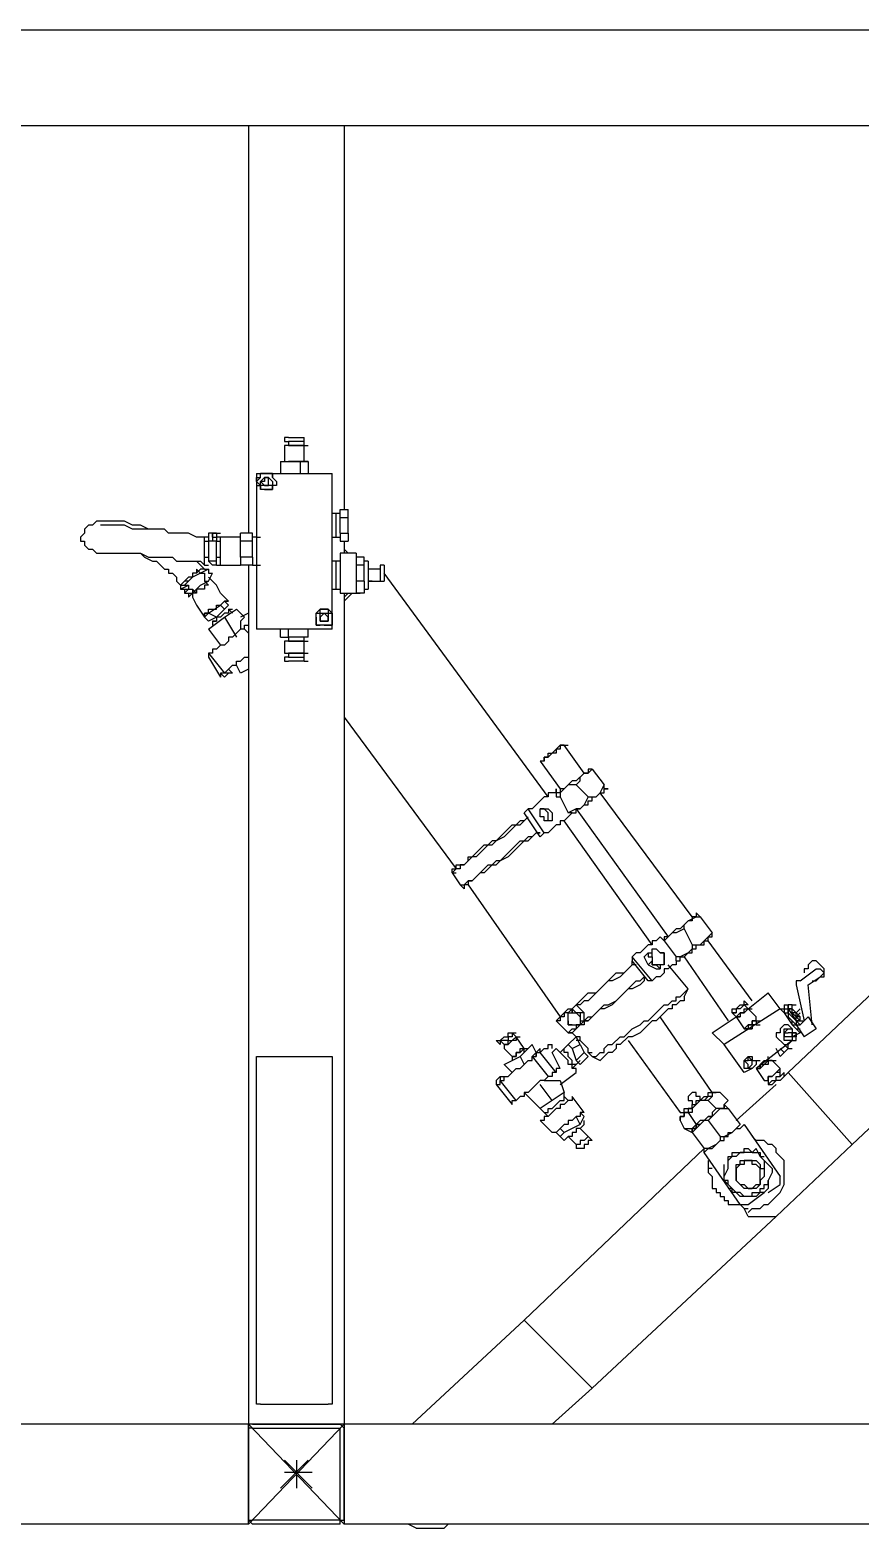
# Model space of a CAD drawing. Extents: x 855 to 1547, y 199 to 1196.
# Drawn here: x 909.24 to 930.63, y 562 to 600.64 of the extents above; entities that cross this region are included whole.
import ezdxf

# ---------------------------------------------------------------- set-up
doc = ezdxf.new("R2010")
doc.units = 0
doc.layers.add('2345-64C-02_Sort_layout', color=7, linetype='CONTINUOUS')

msp = doc.modelspace()

# ---------------------------------------------------------------- linework, layer by layer
at = {"layer": '2345-64C-02_Sort_layout', "color": 7}
for points in [[(897.35663, 600.63556), (978.84156, 600.63556), (978.84156, 600.53255)], [(914.86919, 598.1632), (897.35663, 598.1632)], [(914.86919, 598.1632), (914.86919, 587.65566)], [(917.34156, 598.1632), (914.86919, 598.1632)], [(917.34156, 598.1632), (917.34156, 588.27375)], [(978.84156, 598.1632), (917.34156, 598.1632)], [(947.83402, 591.77626), (928.77623, 573.74863)], [(915.79633, 590.12802), (915.79633, 590.02501), (915.89934, 590.02501)], [(915.89934, 590.12802), (915.79633, 590.12802)], [(915.89934, 589.92199), (915.79633, 589.92199)], [(915.79633, 589.92199), (915.79633, 589.50993), (915.89934, 589.50993)], [(915.89934, 589.92199), (916.31141, 589.92199), (915.79633, 589.92199)], [(915.89934, 590.12802), (916.31141, 590.12802)], [(915.89934, 590.02501), (915.89934, 589.92199)], [(916.31141, 590.02501), (915.89934, 590.02501)], [(916.31141, 590.02501), (916.31141, 590.12802)], [(916.31141, 589.92199), (916.31141, 590.02501)], [(916.31141, 589.92199), (916.41442, 589.92199)], [(916.31141, 589.50993), (916.31141, 589.92199)], [(949.58527, 589.92199), (930.42447, 571.89435)], [(915.69331, 589.50993), (915.69331, 589.20089)], [(915.69331, 589.50993), (916.20839, 589.50993), (916.20839, 589.20089)], [(915.79633, 589.50993), (916.31141, 589.50993), (915.89934, 589.50993)], [(915.89934, 589.50993), (916.00236, 589.50993)], [(916.41442, 589.50993), (916.20839, 589.50993)], [(916.31141, 589.50993), (916.41442, 589.50993)], [(916.31141, 589.50993), (916.41442, 589.50993)], [(916.41442, 589.50993), (916.41442, 589.20089)], [(915.07522, 589.20089), (915.07522, 588.99486), (915.07522, 585.1833)], [(915.07522, 589.20089), (917.03251, 589.20089)], [(915.28125, 588.78883), (915.17824, 588.78883), (915.17824, 588.89184), (915.07522, 588.99486), (915.07522, 589.09787), (915.17824, 589.09787), (915.17824, 589.20089), (915.28125, 589.20089), (915.48728, 589.20089), (915.48728, 589.09787)], [(915.28125, 589.20089), (915.17824, 589.20089)], [(915.17824, 589.09787), (915.17824, 589.20089)], [(915.48728, 589.20089), (915.38427, 589.20089), (915.28125, 589.20089)], [(915.48728, 589.09787), (915.48728, 589.20089)], [(917.03251, 585.1833), (917.03251, 585.49234), (917.03251, 589.20089)], [(915.07522, 588.99486), (915.17824, 589.09787)], [(915.07522, 588.99486), (915.07522, 588.89184), (915.17824, 588.89184)], [(915.28125, 588.89184), (915.38427, 588.89184), (915.38427, 589.09787), (915.28125, 589.09787), (915.28125, 588.99486), (915.17824, 588.99486), (915.28125, 588.89184), (915.17824, 588.89184), (915.17824, 588.99486), (915.28125, 589.09787), (915.38427, 589.09787), (915.48728, 588.99486), (915.48728, 588.89184), (915.28125, 588.89184)], [(915.17824, 588.89184), (915.17824, 588.78883)], [(915.28125, 588.78883), (915.17824, 588.78883)], [(915.28125, 588.78883), (915.48728, 588.78883), (915.48728, 588.89184)], [(915.48728, 588.78883), (915.38427, 588.78883), (915.28125, 588.78883)], [(915.48728, 589.09787), (915.5903, 588.99486), (915.5903, 588.89184), (915.48728, 588.89184)], [(915.5903, 588.99486), (915.48728, 589.09787)], [(915.5903, 588.99486), (915.5903, 588.89184), (915.48728, 588.89184)], [(915.48728, 588.89184), (915.48728, 588.78883)], [(912.29382, 587.75868), (912.08779, 587.86169), (911.88176, 587.86169), (911.67573, 587.96471), (910.95462, 587.96471), (910.85161, 587.86169), (910.74859, 587.86169), (910.64558, 587.75868), (910.64558, 587.65566), (910.54256, 587.55265), (910.54256, 587.44963), (910.64558, 587.44963), (910.64558, 587.34662), (910.74859, 587.2436), (910.85161, 587.2436), (910.95462, 587.14059), (911.05764, 587.14059), (911.16065, 587.14059), (912.08779, 587.14059), (912.29382, 587.03757), (912.91191, 587.03757), (913.01492, 586.93456), (913.63301, 586.93456), (913.73603, 586.83154)], [(917.13553, 588.17074), (917.03251, 588.17074)], [(917.23854, 588.17074), (917.13553, 588.17074)], [(917.13553, 587.55265), (917.13553, 588.17074)], [(917.23854, 588.06772), (917.23854, 588.27375), (917.44457, 588.27375)], [(917.23854, 588.06772), (917.44457, 588.06772)], [(917.23854, 587.65566), (917.44457, 587.65566), (917.44457, 588.06772)], [(917.23854, 587.65566), (917.23854, 588.06772)], [(917.44457, 588.06772), (917.44457, 588.27375)], [(913.73603, 587.55265), (913.53, 587.55265), (913.32397, 587.65566), (912.80889, 587.65566), (912.70588, 587.75868), (911.88176, 587.75868), (911.67573, 587.86169), (911.05764, 587.86169)], [(913.83904, 587.65566), (913.83904, 587.44963)], [(913.94206, 587.65566), (913.83904, 587.65566)], [(913.94206, 587.65566), (913.94206, 587.44963)], [(913.94206, 587.65566), (914.04507, 587.65566)], [(913.94206, 587.55265), (913.94206, 587.65566)], [(913.94206, 587.65566), (913.94206, 587.55265)], [(914.04507, 587.65566), (913.94206, 587.65566)], [(914.04507, 587.65566), (914.04507, 587.44963)], [(914.04507, 587.65566), (914.14809, 587.65566)], [(914.04507, 587.65566), (914.04507, 587.44963), (914.14809, 587.44963)], [(914.97221, 587.65566), (914.66316, 587.65566)], [(914.66316, 587.44963), (914.66316, 587.65566)], [(914.97221, 587.44963), (914.97221, 587.65566)], [(917.23854, 587.65566), (917.23854, 587.44963)], [(917.44457, 587.65566), (917.44457, 587.44963)], [(913.83904, 587.55265), (913.73603, 587.55265)], [(913.73603, 587.44963), (913.73603, 587.55265)], [(913.73603, 587.44963), (913.83904, 587.44963)], [(913.73603, 587.03757), (913.73603, 587.44963)], [(913.83904, 587.44963), (913.83904, 587.2436)], [(913.94206, 587.44963), (913.83904, 587.44963)], [(913.83904, 587.2436), (913.83904, 586.93456)], [(913.94206, 587.55265), (914.04507, 587.55265)], [(913.94206, 587.55265), (914.04507, 587.55265)], [(914.04507, 587.44963), (913.94206, 587.44963)], [(914.14809, 587.55265), (914.04507, 587.55265)], [(914.04507, 587.2436), (914.04507, 587.44963)], [(914.04507, 586.93456), (914.04507, 587.2436)], [(914.66316, 587.55265), (914.45713, 587.55265), (914.2511, 587.55265), (914.14809, 587.55265)], [(914.14809, 587.44963), (914.14809, 587.55265)], [(914.14809, 587.03757), (914.14809, 587.44963)], [(914.97221, 587.03757), (914.66316, 587.03757), (914.66316, 587.44963)], [(914.97221, 587.44963), (914.66316, 587.44963)], [(915.07522, 587.55265), (914.97221, 587.55265)], [(914.97221, 587.03757), (914.97221, 587.44963)], [(915.07522, 587.55265), (915.17824, 587.55265)], [(915.07522, 587.55265), (915.07522, 586.83154)], [(917.03251, 587.55265), (917.13553, 587.55265), (917.23854, 587.55265)], [(917.23854, 587.44963), (917.44457, 587.44963)], [(917.34156, 587.44963), (917.34156, 587.14059)], [(917.34156, 587.2436), (917.44457, 587.14059)], [(912.08779, 587.14059), (912.1908, 587.03757), (912.39683, 586.93456), (912.49985, 586.93456), (912.70588, 586.72853), (912.80889, 586.72853), (912.80889, 586.62551), (912.91191, 586.62551), (913.01492, 586.52249), (913.01492, 586.41948), (913.11794, 586.31646)], [(913.73603, 586.72853), (913.73603, 586.72853), (913.63301, 586.83154), (913.53, 586.93456)], [(913.73603, 587.03757), (913.83904, 587.03757)], [(913.73603, 586.83154), (913.73603, 587.03757)], [(913.73603, 586.83154), (913.83904, 586.83154)], [(913.83904, 586.93456), (913.94206, 586.83154)], [(914.04507, 586.93456), (913.83904, 586.93456)], [(914.04507, 586.83154), (913.94206, 586.83154)], [(914.04507, 587.03757), (914.14809, 587.03757)], [(914.04507, 586.83154), (914.04507, 586.93456)], [(914.04507, 586.83154), (914.14809, 586.83154)], [(914.14809, 586.83154), (914.14809, 587.03757)], [(914.14809, 586.83154), (914.2511, 586.83154), (914.35412, 586.83154), (914.56015, 586.83154), (914.66316, 586.83154)], [(914.66316, 587.03757), (914.66316, 586.83154)], [(914.97221, 586.83154), (914.66316, 586.83154)], [(914.86919, 586.83154), (914.86919, 564.6833)], [(914.97221, 587.03757), (914.97221, 586.83154)], [(914.97221, 586.83154), (915.07522, 586.83154), (915.17824, 586.83154)], [(917.13553, 586.93456), (917.03251, 586.93456)], [(917.23854, 586.93456), (917.13553, 586.93456)], [(917.13553, 586.21345), (917.13553, 586.93456)], [(917.6506, 587.14059), (917.23854, 587.14059)], [(917.23854, 587.14059), (917.23854, 586.62551)], [(917.6506, 587.14059), (917.6506, 586.62551)], [(917.85663, 587.03757), (917.6506, 587.03757)], [(917.85663, 586.83154), (917.6506, 586.83154)], [(917.85663, 586.83154), (917.85663, 587.03757)], [(917.95965, 586.93456), (917.85663, 586.93456)], [(917.85663, 586.41948), (917.85663, 586.83154)], [(917.95965, 586.93456), (917.95965, 586.62551)], [(918.37171, 586.83154), (918.26869, 586.83154)], [(918.26869, 586.83154), (918.26869, 586.62551)], [(918.37171, 586.83154), (918.37171, 586.62551)], [(913.22095, 586.41948), (913.11794, 586.31646)], [(913.53, 586.72853), (913.53, 586.62551), (913.42698, 586.62551), (913.42698, 586.52249), (913.32397, 586.52249), (913.22095, 586.41948)], [(913.42698, 586.52249), (913.22095, 586.31646)], [(913.32397, 586.41948), (913.22095, 586.41948)], [(913.63301, 586.62551), (913.42698, 586.52249)], [(913.63301, 586.62551), (913.53, 586.72853)], [(913.73603, 586.72853), (913.63301, 586.72853), (913.53, 586.62551)], [(913.83904, 586.72853), (913.63301, 586.62551)], [(913.63301, 586.62551), (913.73603, 586.62551), (913.73603, 586.41948), (913.83904, 586.41948)], [(913.63301, 586.31646), (913.83904, 586.41948)], [(913.73603, 586.72853), (913.83904, 586.72853)], [(913.83904, 586.31646), (913.73603, 586.41948)], [(913.83904, 586.72853), (913.83904, 586.62551), (913.94206, 586.62551)], [(913.83904, 586.41948), (913.94206, 586.62551)], [(913.94206, 586.41948), (913.83904, 586.52249)], [(914.35412, 585.9044), (914.14809, 586.11043), (914.04507, 586.31646), (913.94206, 586.41948)], [(917.23854, 586.62551), (917.23854, 586.11043)], [(917.6506, 586.62551), (917.6506, 586.11043)], [(917.85663, 586.41948), (917.6506, 586.41948)], [(917.85663, 586.41948), (917.85663, 586.11043)], [(918.26869, 586.72853), (917.95965, 586.72853)], [(917.95965, 586.62551), (917.95965, 586.21345)], [(917.95965, 586.41948), (918.26869, 586.41948)], [(918.06266, 586.41948), (917.95965, 586.41948), (917.95965, 586.31646)], [(918.06266, 586.41948), (917.95965, 586.41948), (917.95965, 586.31646)], [(918.26869, 586.62551), (918.26869, 586.41948)], [(918.26869, 586.41948), (918.37171, 586.41948)], [(922.59532, 580.85667), (918.37171, 586.62551)], [(918.37171, 586.62551), (918.37171, 586.41948)], [(913.11794, 586.31646), (913.22095, 586.31646)], [(913.11794, 586.21345), (913.32397, 586.31646)], [(913.11794, 586.31646), (913.11794, 586.21345)], [(913.11794, 586.31646), (913.22095, 586.31646)], [(913.11794, 586.21345), (913.22095, 586.21345)], [(913.22095, 586.31646), (913.32397, 586.31646)], [(913.22095, 586.21345), (913.32397, 586.21345)], [(913.22095, 586.11043), (913.32397, 586.21345)], [(913.22095, 586.21345), (913.22095, 586.11043)], [(913.22095, 586.21345), (913.32397, 586.21345)], [(913.22095, 586.21345), (913.32397, 586.21345)], [(913.22095, 586.11043), (913.32397, 586.11043)], [(913.22095, 586.11043), (913.32397, 586.11043)], [(913.32397, 586.31646), (913.32397, 586.21345)], [(913.32397, 586.21345), (913.42698, 586.21345), (913.42698, 586.11043)], [(913.32397, 586.11043), (913.32397, 586.00742)], [(913.32397, 586.11043), (913.42698, 586.11043)], [(913.53, 586.11043), (913.42698, 586.11043), (913.32397, 586.00742)], [(913.42698, 586.11043), (913.63301, 586.31646)], [(913.53, 586.11043), (913.42698, 586.21345)], [(913.42698, 586.11043), (913.42698, 586.00742), (913.53, 585.80139), (913.73603, 585.49234)], [(913.83904, 586.31646), (913.73603, 586.31646), (913.73603, 586.21345), (913.53, 586.21345), (913.53, 586.11043)], [(917.03251, 586.21345), (917.13553, 586.21345), (917.23854, 586.21345)], [(917.23854, 586.11043), (917.6506, 586.11043)], [(917.34156, 586.11043), (917.34156, 564.6833)], [(917.44457, 586.11043), (917.34156, 586.00742)], [(917.54759, 586.11043), (917.44457, 586.00742), (917.34156, 585.9044)], [(917.54759, 586.11043), (917.44457, 586.00742), (917.34156, 585.9044)], [(917.6506, 586.11043), (917.75362, 586.11043)], [(917.85663, 586.11043), (917.6506, 586.11043)], [(917.6506, 586.11043), (917.75362, 586.11043)], [(917.85663, 586.21345), (917.95965, 586.21345)], [(913.83904, 585.59536), (913.73603, 585.59536), (913.73603, 585.49234), (913.73603, 585.59536), (913.83904, 585.59536), (913.83904, 585.69837), (914.04507, 585.69837), (914.04507, 585.80139), (914.14809, 585.80139), (914.2511, 585.9044), (914.35412, 585.9044)], [(914.04507, 585.49234), (913.83904, 585.59536), (914.14809, 585.80139)], [(914.04507, 585.49234), (914.2511, 585.69837)], [(914.35412, 585.80139), (914.2511, 585.9044), (914.14809, 585.80139)], [(914.2511, 585.69837), (914.14809, 585.80139)], [(914.35412, 585.9044), (914.2511, 585.9044)], [(914.35412, 585.80139), (914.2511, 585.69837)], [(914.2511, 585.49234), (914.56015, 585.69837), (914.76618, 585.49234)], [(914.35412, 585.69837), (914.35412, 585.59536), (914.2511, 585.59536)], [(914.35412, 585.69837), (914.45713, 585.69837)], [(914.45713, 585.59536), (914.35412, 585.69837)], [(916.82648, 585.28631), (916.62045, 585.28631), (916.62045, 585.38933), (916.62045, 585.59536), (916.72347, 585.59536), (916.72347, 585.69837), (916.82648, 585.69837), (916.9295, 585.69837), (916.9295, 585.59536), (917.03251, 585.59536)], [(916.62045, 585.59536), (916.72347, 585.69837)], [(916.82648, 585.69837), (916.72347, 585.69837)], [(916.9295, 585.69837), (916.82648, 585.69837)], [(917.03251, 585.59536), (916.9295, 585.69837)], [(913.83904, 585.59536), (913.73603, 585.49234)], [(913.83904, 585.38933), (913.73603, 585.49234)], [(913.83904, 585.1833), (914.2511, 585.49234)], [(914.04507, 585.49234), (913.83904, 585.38933)], [(914.2511, 585.59536), (914.14809, 585.49234), (914.04507, 585.49234), (914.04507, 585.38933), (913.94206, 585.38933)], [(913.94206, 585.38933), (914.04507, 585.38933)], [(913.94206, 585.38933), (913.94206, 585.28631)], [(914.2511, 585.49234), (914.56015, 584.97727)], [(914.86919, 585.59536), (914.66316, 585.49234)], [(914.76618, 585.49234), (914.66316, 585.38933), (914.66316, 585.1833)], [(914.76618, 585.1833), (914.76618, 585.28631), (914.86919, 585.28631)], [(916.62045, 585.49234), (916.62045, 585.49234), (916.62045, 585.59536)], [(916.62045, 585.49234), (916.62045, 585.38933)], [(916.62045, 585.38933), (916.62045, 585.28631), (916.72347, 585.28631)], [(916.82648, 585.38933), (916.9295, 585.38933), (916.9295, 585.49234), (916.82648, 585.59536), (916.72347, 585.49234), (916.72347, 585.38933), (916.82648, 585.38933), (916.72347, 585.38933), (916.72347, 585.59536), (916.9295, 585.59536), (916.9295, 585.38933), (916.82648, 585.38933)], [(916.82648, 585.28631), (916.72347, 585.28631)], [(916.82648, 585.28631), (917.03251, 585.28631), (917.03251, 585.38933)], [(916.9295, 585.28631), (916.82648, 585.28631)], [(917.03251, 585.38933), (917.03251, 585.28631), (916.9295, 585.28631)], [(917.03251, 585.59536), (917.03251, 585.38933)], [(917.03251, 585.49234), (917.03251, 585.49234), (917.03251, 585.59536)], [(917.03251, 585.49234), (917.03251, 585.38933)], [(914.76618, 585.1833), (914.66316, 585.1833), (914.45713, 584.97727), (914.35412, 584.97727), (914.35412, 584.87425), (914.2511, 584.77124), (914.14809, 584.77124), (914.04507, 584.66822), (913.94206, 584.66822), (913.94206, 584.56521), (913.83904, 584.56521)], [(913.83904, 585.1833), (914.14809, 584.77124)], [(914.86919, 585.08028), (914.76618, 585.1833)], [(917.03251, 585.1833), (915.07522, 585.1833)], [(915.69331, 584.97727), (915.69331, 585.1833)], [(915.69331, 584.97727), (915.89934, 584.97727)], [(915.79633, 584.87425), (915.79633, 584.56521)], [(915.89934, 584.87425), (915.79633, 584.87425)], [(916.31141, 584.87425), (915.79633, 584.87425)], [(915.89934, 584.97727), (915.89934, 585.1833)], [(915.89934, 584.97727), (915.89934, 584.87425)], [(916.41442, 584.97727), (915.89934, 584.97727)], [(915.89934, 584.87425), (916.31141, 584.87425)], [(916.31141, 584.87425), (916.31141, 584.97727)], [(916.31141, 584.56521), (916.31141, 584.87425)], [(916.31141, 584.87425), (916.41442, 584.87425)], [(916.41442, 584.97727), (916.41442, 585.1833)], [(913.83904, 584.56521), (914.2511, 584.05013)], [(913.83904, 584.56521), (913.83904, 584.46219)], [(915.79633, 584.56521), (915.89934, 584.56521)], [(915.79633, 584.56521), (916.31141, 584.56521), (915.89934, 584.56521)], [(915.89934, 584.56521), (915.89934, 584.46219)], [(916.31141, 584.56521), (916.41442, 584.56521)], [(916.31141, 584.46219), (916.31141, 584.56521)], [(913.83904, 584.46219), (914.14809, 583.94712)], [(914.2511, 584.05013), (914.45713, 584.25616), (914.56015, 584.25616), (914.56015, 584.35918), (914.66316, 584.35918), (914.76618, 584.46219), (914.86919, 584.46219)], [(914.35412, 584.15315), (914.45713, 584.05013), (914.35412, 584.05013)], [(914.66316, 584.05013), (914.56015, 584.25616)], [(914.86919, 584.15315), (914.66316, 584.05013)], [(915.89934, 584.46219), (915.79633, 584.46219), (915.79633, 584.35918), (915.89934, 584.35918)], [(915.79633, 584.35918), (915.89934, 584.35918)], [(915.89934, 584.46219), (916.31141, 584.46219)], [(916.31141, 584.35918), (915.89934, 584.35918)], [(916.31141, 584.35918), (916.31141, 584.46219)], [(916.31141, 584.35918), (916.41442, 584.35918)], [(914.35412, 584.05013), (914.2511, 583.94712), (914.14809, 584.05013)], [(914.2511, 584.05013), (914.14809, 584.05013), (914.14809, 583.94712)], [(914.35412, 584.05013), (914.2511, 584.05013)], [(917.34156, 582.91697), (920.22598, 579.00239)], [(923.00739, 582.19586), (922.90437, 582.19586), (922.90437, 582.09285), (922.80135, 582.09285), (922.80135, 581.98983), (922.69834, 581.98983), (922.59532, 581.88682), (922.49231, 581.88682), (922.49231, 581.7838), (922.38929, 581.7838)], [(922.49231, 581.7838), (922.49231, 581.88682), (922.59532, 581.88682), (922.59532, 581.98983), (922.69834, 581.98983), (922.90437, 582.19586), (923.00739, 582.19586)], [(923.52246, 581.47476), (923.00739, 582.19586)], [(923.00739, 582.19586), (923.1104, 582.19586)], [(922.38929, 581.7838), (922.90437, 581.0627)], [(922.49231, 581.7838), (922.38929, 581.7838)], [(923.52246, 581.47476), (923.31643, 581.26873), (923.21342, 581.26873), (923.00739, 581.0627)], [(923.31643, 581.16571), (923.41945, 581.26873), (923.41945, 581.37174), (923.52246, 581.47476), (923.62548, 581.47476), (923.72849, 581.57777), (924.03754, 581.16571)], [(923.72849, 581.57777), (923.72849, 581.57777), (923.62548, 581.57777), (923.62548, 581.47476), (923.52246, 581.47476)], [(922.80135, 581.0627), (922.80135, 580.95968), (922.59532, 580.95968), (922.59532, 580.85667), (922.49231, 580.85667), (922.18326, 580.54762), (922.08025, 580.54762)], [(922.80135, 580.95968), (922.80135, 581.0627)], [(923.00739, 581.0627), (922.90437, 581.0627), (922.90437, 580.95968), (922.80135, 580.95968)], [(923.00739, 581.0627), (922.90437, 580.95968), (922.90437, 580.85667)], [(923.31643, 581.16571), (923.21342, 581.16571), (923.1104, 581.16571), (923.00739, 581.0627)], [(923.31643, 581.16571), (923.62548, 580.85667)], [(923.83151, 580.85667), (923.93452, 580.95968), (924.03754, 581.16571)], [(923.83151, 580.85667), (923.93452, 580.95968), (924.03754, 580.95968), (924.03754, 581.0627), (924.14055, 581.0627)], [(924.14055, 581.0627), (924.03754, 581.0627), (924.03754, 581.16571)], [(922.80135, 580.95968), (922.80135, 580.95968), (922.80135, 580.85667), (922.90437, 580.85667)], [(922.90437, 580.85667), (923.1104, 580.44461)], [(923.62548, 580.85667), (923.52246, 580.65064), (923.41945, 580.54762), (923.52246, 580.65064), (923.62548, 580.65064), (923.62548, 580.75365), (923.72849, 580.75365), (923.72849, 580.85667), (923.83151, 580.85667)], [(923.62548, 580.85667), (923.72849, 580.85667), (923.83151, 580.85667)], [(926.30387, 577.76621), (923.93452, 580.95968)], [(922.08025, 580.34159), (921.97723, 580.23858), (921.87422, 580.23858), (921.46216, 579.82652), (921.25613, 579.7235), (921.15311, 579.7235), (920.74105, 579.31144), (920.63804, 579.31144), (920.43201, 579.10541), (920.32899, 579.10541), (920.32899, 579.00239), (920.22598, 579.00239), (920.12296, 578.89938), (920.12296, 579.00239), (920.22598, 579.00239), (920.22598, 579.10541), (920.43201, 579.10541), (920.53502, 579.20842), (920.53502, 579.31144), (920.63804, 579.31144), (920.94708, 579.62048), (921.15311, 579.62048), (921.66819, 580.13556), (921.87422, 580.13556), (922.08025, 580.34159)], [(922.08025, 580.54762), (921.97723, 580.44461)], [(922.49231, 579.92953), (922.38929, 579.82652), (921.97723, 580.44461)], [(923.21342, 580.44461), (923.00739, 580.23858), (922.90437, 580.23858), (922.90437, 580.13556), (922.80135, 580.13556), (922.59532, 579.92953), (922.49231, 579.92953), (922.08025, 580.54762)], [(922.69834, 580.44461), (922.69834, 580.23858), (922.49231, 580.23858), (922.49231, 580.34159), (922.38929, 580.34159), (922.38929, 580.54762), (922.59532, 580.54762), (922.69834, 580.44461)], [(922.59532, 580.44461), (922.49231, 580.54762), (922.38929, 580.54762)], [(922.59532, 580.23858), (922.59532, 580.23858), (922.59532, 580.34159), (922.59532, 580.44461)], [(925.27372, 577.04511), (923.00739, 580.23858)], [(923.41945, 580.54762), (923.31643, 580.54762), (923.1104, 580.44461)], [(923.21342, 580.44461), (923.1104, 580.44461)], [(923.21342, 580.44461), (923.31643, 580.44461), (923.31643, 580.54762), (923.41945, 580.54762)], [(923.31643, 580.54762), (925.68578, 577.25114)], [(920.32899, 578.59033), (920.43201, 578.59033), (920.53502, 578.69335), (920.63804, 578.69335), (921.0501, 579.10541), (921.25613, 579.10541), (921.87422, 579.7235), (922.08025, 579.7235), (922.28628, 579.92953), (922.38929, 579.92953), (922.28628, 579.92953), (922.18326, 579.82652), (922.08025, 579.82652), (921.56517, 579.31144), (921.35914, 579.20842), (921.25613, 579.20842), (920.94708, 578.89938), (920.84407, 578.89938), (920.63804, 578.69335), (920.53502, 578.69335), (920.53502, 578.59033), (920.43201, 578.59033), (920.43201, 578.48732)], [(920.12296, 578.89938), (920.22598, 578.89938)], [(920.12296, 578.89938), (920.32899, 578.59033), (920.43201, 578.48732)], [(920.53502, 578.59033), (922.90437, 575.19084)], [(926.20085, 577.6632), (925.99482, 577.45717), (925.89181, 577.45717), (925.78879, 577.35415)], [(926.09784, 577.45717), (926.09784, 577.56018), (926.20085, 577.6632), (926.40688, 577.76621), (926.5099, 577.76621), (926.81894, 577.35415)], [(926.40688, 577.86923), (926.40688, 577.76621), (926.30387, 577.76621), (926.30387, 577.6632), (926.20085, 577.6632)], [(926.40688, 577.86923), (926.5099, 577.76621)], [(925.47975, 577.25114), (925.37673, 577.14812), (925.27372, 577.14812), (925.27372, 577.04511), (925.1707, 577.04511), (924.96467, 576.83908), (924.86166, 576.83908), (924.75864, 576.73606)], [(925.58276, 577.14812), (925.47975, 577.25114)], [(925.78879, 577.35415), (925.68578, 577.25114), (925.58276, 577.14812)], [(925.78879, 577.35415), (925.68578, 577.25114), (925.58276, 577.25114), (925.58276, 577.14812)], [(925.58276, 577.14812), (925.89181, 576.73606)], [(926.09784, 577.45717), (925.89181, 577.35415), (925.78879, 577.35415)], [(926.09784, 577.45717), (926.30387, 577.04511)], [(926.30387, 577.04511), (926.30387, 576.94209), (926.20085, 576.83908), (926.30387, 576.83908), (926.30387, 576.94209), (926.40688, 576.94209), (926.40688, 577.04511), (926.61291, 577.04511), (926.61291, 577.14812)], [(926.30387, 577.04511), (926.5099, 577.04511), (926.61291, 577.14812)], [(926.61291, 577.14812), (926.71593, 577.25114), (926.81894, 577.35415)], [(926.61291, 577.14812), (926.71593, 577.14812), (926.71593, 577.25114), (926.81894, 577.25114)], [(927.84909, 575.6029), (926.71593, 577.14812)], [(926.81894, 577.25114), (926.81894, 577.35415)], [(925.1707, 576.53003), (925.06769, 576.73606), (925.1707, 576.83908), (925.1707, 576.73606), (925.27372, 576.73606), (925.27372, 576.53003), (925.37673, 576.53003), (925.27372, 576.53003), (925.27372, 576.63305)], [(925.1707, 576.83908), (925.27372, 576.83908)], [(925.27372, 576.73606), (925.27372, 576.83908), (925.27372, 576.94209), (925.37673, 576.94209), (925.47975, 576.83908), (925.58276, 576.83908), (925.58276, 576.73606)], [(925.27372, 576.83908), (925.27372, 576.94209), (925.37673, 576.94209)], [(925.47975, 576.83908), (925.37673, 576.94209)], [(925.58276, 576.83908), (925.47975, 576.83908)], [(925.58276, 576.73606), (925.58276, 576.83908)], [(926.20085, 576.83908), (925.99482, 576.73606), (925.89181, 576.73606)], [(925.89181, 576.63305), (925.99482, 576.63305), (925.99482, 576.73606), (926.09784, 576.73606), (926.20085, 576.83908)], [(924.14055, 576.11797), (924.34658, 576.324), (924.55261, 576.324), (924.75864, 576.53003), (924.75864, 576.63305)], [(924.86166, 576.53003), (924.75864, 576.53003), (924.4496, 576.22099), (924.24357, 576.11797), (924.14055, 576.11797)], [(925.89181, 576.63305), (925.89181, 576.53003), (925.78879, 576.53003), (925.68578, 576.42702), (925.58276, 576.42702), (925.58276, 576.324), (925.47975, 576.22099), (925.37673, 576.22099), (925.27372, 576.11797), (924.75864, 576.73606)], [(924.75864, 576.73606), (924.75864, 576.63305)], [(925.27372, 576.11797), (925.1707, 576.11797), (924.75864, 576.63305)], [(925.1707, 576.53003), (925.27372, 576.63305)], [(925.1707, 576.53003), (925.37673, 576.42702)], [(925.27372, 576.73606), (925.27372, 576.63305)], [(925.58276, 576.73606), (925.58276, 576.53003), (925.37673, 576.53003)], [(925.47975, 576.42702), (925.37673, 576.53003)], [(925.37673, 576.42702), (925.47975, 576.42702)], [(925.58276, 576.53003), (925.47975, 576.53003), (925.47975, 576.42702)], [(925.58276, 576.53003), (925.58276, 576.63305), (925.58276, 576.73606)], [(926.20085, 575.91194), (925.68578, 576.53003)], [(925.89181, 576.63305), (925.89181, 576.73606)], [(926.09784, 576.73606), (927.231, 575.08782)], [(929.08527, 576.11797), (929.49733, 576.42702), (929.60035, 576.42702), (929.70336, 576.324), (929.60035, 576.22099)], [(929.39432, 576.11797), (929.49733, 576.11797), (929.60035, 576.22099), (929.70336, 576.22099), (929.70336, 576.42702), (929.49733, 576.63305), (929.39432, 576.63305), (929.2913, 576.53003), (929.2913, 576.42702), (929.18829, 576.42702), (929.18829, 576.324)], [(922.90437, 575.19084), (923.1104, 575.39687), (923.21342, 575.39687), (923.62548, 575.80893), (923.83151, 575.80893), (924.14055, 576.11797)], [(924.14055, 576.11797), (923.62548, 575.6029), (923.52246, 575.6029), (923.41945, 575.49988), (923.31643, 575.49988)], [(925.06769, 576.22099), (925.06769, 576.11797), (924.96467, 576.01496), (924.75864, 575.91194), (924.65563, 575.91194), (924.4496, 575.70591), (924.86166, 576.11797), (924.96467, 576.11797), (925.06769, 576.22099)], [(929.08527, 576.11797), (928.98226, 576.11797), (928.98226, 576.01496)], [(928.98226, 576.01496), (929.18829, 575.08782)], [(929.2913, 576.01496), (929.60035, 576.22099)], [(929.39432, 574.98481), (929.2913, 576.01496)], [(924.4496, 575.70591), (924.24357, 575.49988), (924.03754, 575.39687), (923.93452, 575.39687), (923.62548, 575.08782), (923.52246, 575.08782), (923.52246, 574.98481), (923.41945, 574.98481), (923.21342, 574.77878), (923.1104, 574.77878)], [(923.52246, 575.08782), (923.62548, 575.19084), (923.72849, 575.19084), (924.03754, 575.49988), (924.14055, 575.49988), (924.34658, 575.6029), (924.4496, 575.70591)], [(923.72849, 574.16069), (923.83151, 574.16069), (923.93452, 574.2637), (924.03754, 574.2637), (924.03754, 574.36672), (924.14055, 574.46973), (924.24357, 574.46973), (924.4496, 574.67576), (924.55261, 574.67576), (924.75864, 574.88179), (924.96467, 574.98481), (925.06769, 575.08782), (925.1707, 575.08782), (925.58276, 575.49988), (925.68578, 575.49988), (925.78879, 575.6029), (925.89181, 575.6029), (925.89181, 575.70591), (925.99482, 575.70591), (926.09784, 575.80893), (926.20085, 575.91194)], [(926.09784, 575.70591), (926.09784, 575.6029), (925.99482, 575.6029), (925.89181, 575.49988), (925.78879, 575.49988), (925.78879, 575.39687), (925.68578, 575.39687), (925.37673, 575.08782), (925.27372, 575.08782), (925.06769, 574.88179)], [(926.09784, 575.70591), (926.20085, 575.91194)], [(927.74608, 575.49988), (927.64306, 575.49988), (927.54005, 575.39687), (927.43703, 575.39687), (927.43703, 575.29385), (927.33402, 575.29385), (927.33402, 575.39687), (927.43703, 575.39687), (927.54005, 575.49988), (927.64306, 575.49988), (927.64306, 575.6029)], [(927.74608, 575.49988), (927.64306, 575.6029)], [(927.74608, 575.39687), (928.26115, 575.80893)], [(928.5702, 575.39687), (928.26115, 575.80893)], [(923.1104, 575.29385), (923.00739, 575.29385), (923.00739, 575.19084), (922.90437, 575.19084), (922.90437, 575.08782), (922.80135, 575.08782)], [(923.21342, 574.98481), (923.1104, 574.98481), (923.1104, 575.19084), (923.1104, 575.29385), (923.21342, 575.29385), (923.21342, 575.39687), (923.21342, 575.29385), (923.31643, 575.29385)], [(923.21342, 575.39687), (923.1104, 575.29385)], [(923.1104, 575.19084), (923.1104, 575.29385)], [(923.31643, 575.49988), (923.21342, 575.39687)], [(923.31643, 575.29385), (923.21342, 575.39687)], [(923.31643, 575.49988), (923.52246, 575.29385)], [(923.31643, 575.29385), (923.41945, 575.19084), (923.41945, 575.08782)], [(923.41945, 575.29385), (923.31643, 575.29385)], [(923.41945, 575.29385), (923.41945, 575.19084), (923.41945, 575.08782)], [(923.52246, 575.29385), (923.41945, 575.29385)], [(923.52246, 575.08782), (923.52246, 575.29385)], [(928.5702, 575.39687), (927.12799, 574.46973)], [(927.33402, 575.29385), (927.43703, 575.29385)], [(927.33402, 575.29385), (927.43703, 575.19084)], [(927.74608, 575.39687), (927.64306, 575.29385), (927.54005, 575.29385), (927.54005, 575.19084), (927.43703, 575.19084), (927.54005, 575.29385), (927.64306, 575.29385), (927.64306, 575.39687), (927.74608, 575.39687)], [(927.74608, 575.39687), (927.64306, 575.49988)], [(927.95211, 575.19084), (927.74608, 575.39687)], [(927.74608, 575.39687), (927.84909, 575.39687)], [(928.67321, 575.29385), (928.5702, 575.39687)], [(928.5702, 575.39687), (928.67321, 575.39687)], [(928.67321, 575.49988), (928.77623, 575.49988)], [(928.67321, 575.49988), (928.67321, 575.29385), (928.77623, 575.29385), (928.77623, 575.19084), (928.98226, 574.98481), (929.08527, 574.98481)], [(928.67321, 575.49988), (928.67321, 575.39687), (928.77623, 575.39687), (928.77623, 575.29385), (928.98226, 575.08782), (928.98226, 574.98481)], [(928.67321, 575.49988), (928.77623, 575.49988)], [(928.67321, 575.29385), (928.77623, 575.29385)], [(928.67321, 575.29385), (928.87924, 574.98481)], [(928.67321, 575.29385), (928.77623, 575.29385)], [(928.77623, 575.49988), (928.77623, 575.39687)], [(928.87924, 575.49988), (928.77623, 575.49988)], [(929.08527, 575.08782), (928.98226, 575.19084), (928.98226, 575.29385), (928.87924, 575.29385), (928.87924, 575.39687), (928.77623, 575.39687), (928.77623, 575.49988)], [(928.77623, 575.39687), (928.77623, 575.49988)], [(928.77623, 575.39687), (928.87924, 575.39687)], [(928.77623, 575.39687), (928.87924, 575.39687)], [(929.08527, 575.08782), (928.98226, 575.08782), (928.98226, 575.29385), (928.87924, 575.29385), (928.87924, 575.39687), (928.77623, 575.39687)], [(929.08527, 575.08782), (928.98226, 575.08782), (928.98226, 575.19084), (928.87924, 575.29385), (928.87924, 575.39687), (928.77623, 575.39687)], [(928.77623, 575.29385), (928.77623, 575.39687), (928.98226, 575.08782)], [(928.87924, 575.49988), (928.98226, 575.49988)], [(928.87924, 575.49988), (928.98226, 575.49988)], [(929.08527, 575.08782), (929.08527, 575.19084), (928.98226, 575.19084), (928.98226, 575.29385), (928.87924, 575.29385), (928.87924, 575.49988)], [(929.08527, 575.08782), (929.08527, 575.19084), (928.98226, 575.19084), (928.98226, 575.29385), (928.87924, 575.39687), (928.87924, 575.49988)], [(929.08527, 575.08782), (929.08527, 575.19084), (928.87924, 575.39687), (928.87924, 575.49988)], [(929.08527, 575.39687), (928.98226, 575.29385)], [(928.98226, 575.19084), (929.08527, 575.29385)], [(922.90437, 575.19084), (922.80135, 575.08782)], [(922.80135, 575.08782), (923.1104, 574.77878), (923.21342, 574.77878)], [(923.1104, 575.08782), (923.1104, 575.08782), (923.1104, 575.19084)], [(923.1104, 575.08782), (923.1104, 574.98481), (923.21342, 574.98481)], [(923.1104, 574.77878), (923.21342, 574.88179), (923.31643, 574.88179)], [(923.21342, 574.98481), (923.41945, 574.98481)], [(923.21342, 574.98481), (923.31643, 574.98481), (923.31643, 574.88179)], [(923.41945, 574.98481), (923.31643, 574.98481), (923.31643, 574.88179)], [(923.41945, 575.08782), (923.41945, 575.08782), (923.52246, 575.08782)], [(923.41945, 575.08782), (923.41945, 574.98481)], [(923.52246, 575.08782), (923.41945, 574.98481)], [(923.52246, 575.08782), (923.62548, 575.08782)], [(925.06769, 574.88179), (924.96467, 574.77878), (924.75864, 574.67576), (924.65563, 574.67576), (924.4496, 574.46973), (924.34658, 574.46973), (924.34658, 574.36672), (924.24357, 574.2637), (924.14055, 574.2637), (923.93452, 574.05767)], [(926.81894, 573.23355), (925.47975, 575.19084)], [(926.81894, 574.77878), (927.43703, 575.19084)], [(927.43703, 575.19084), (927.64306, 574.88179)], [(927.43703, 575.19084), (927.54005, 575.19084)], [(927.64306, 574.88179), (927.74608, 574.98481), (927.84909, 574.98481), (927.84909, 575.08782), (927.95211, 575.08782), (927.95211, 575.19084)], [(927.95211, 575.08782), (927.84909, 575.08782), (927.84909, 574.98481), (927.74608, 574.98481), (927.74608, 574.88179), (927.64306, 574.88179)], [(927.64306, 574.88179), (927.74608, 574.88179)], [(927.64306, 574.88179), (927.74608, 574.88179)], [(927.95211, 574.98481), (927.84909, 574.98481), (927.84909, 574.88179), (927.74608, 574.88179)], [(927.74608, 574.88179), (927.84909, 574.88179)], [(927.95211, 575.08782), (927.95211, 575.19084)], [(927.95211, 575.08782), (928.05512, 575.08782)], [(927.95211, 575.08782), (927.95211, 575.08782), (927.95211, 574.98481)], [(927.95211, 574.98481), (928.05512, 574.98481)], [(928.87924, 574.88179), (928.77623, 574.98481), (928.67321, 574.98481), (928.5702, 574.88179), (928.5702, 574.77878), (928.46718, 574.77878), (928.46718, 574.67576), (928.67321, 574.46973), (928.77623, 574.46973), (928.87924, 574.57275), (928.98226, 574.57275), (928.98226, 574.77878)], [(928.77623, 574.57275), (928.67321, 574.57275), (928.67321, 574.77878), (928.77623, 574.88179), (928.87924, 574.88179), (928.87924, 574.57275), (928.77623, 574.57275)], [(928.67321, 574.57275), (928.67321, 574.88179), (928.87924, 574.88179), (928.87924, 574.77878), (928.98226, 574.77878), (928.98226, 574.67576), (928.87924, 574.67576), (928.87924, 574.57275), (928.67321, 574.57275)], [(928.87924, 574.98481), (928.87924, 575.08782)], [(929.08527, 574.77878), (928.87924, 574.98481)], [(928.87924, 574.98481), (928.98226, 574.98481)], [(928.87924, 574.88179), (928.87924, 574.77878)], [(928.98226, 575.08782), (929.08527, 574.98481)], [(928.98226, 575.08782), (929.08527, 575.08782)], [(928.98226, 574.98481), (929.18829, 574.67576)], [(928.98226, 574.98481), (929.08527, 574.98481)], [(928.98226, 574.88179), (929.08527, 574.88179)], [(929.2913, 575.19084), (929.08527, 574.98481)], [(929.08527, 575.08782), (929.18829, 575.08782)], [(929.08527, 575.08782), (929.18829, 575.08782)], [(929.08527, 575.08782), (929.18829, 575.08782)], [(929.08527, 575.08782), (929.18829, 575.08782)], [(929.08527, 575.08782), (929.18829, 575.08782)], [(929.08527, 575.08782), (929.18829, 575.08782)], [(929.2913, 575.19084), (929.49733, 574.88179), (929.18829, 574.67576)], [(921.25613, 574.57275), (921.35914, 574.57275), (921.46216, 574.67576), (921.56517, 574.67576), (921.56517, 574.77878), (921.66819, 574.77878), (921.66819, 574.67576), (921.56517, 574.67576), (921.56517, 574.57275), (921.35914, 574.57275), (921.35914, 574.46973)], [(921.25613, 574.57275), (921.35914, 574.46973), (921.35914, 574.46973)], [(921.35914, 574.57275), (921.46216, 574.46973)], [(921.7712, 574.67576), (921.7712, 574.57275), (921.66819, 574.57275), (921.56517, 574.46973), (921.46216, 574.46973), (921.46216, 574.36672)], [(921.46216, 574.46973), (921.56517, 574.46973), (921.56517, 574.57275), (921.66819, 574.57275), (921.7712, 574.67576)], [(921.46216, 574.46973), (921.46216, 574.36672)], [(921.66819, 574.77878), (921.7712, 574.77878)], [(921.7712, 574.67576), (921.66819, 574.77878)], [(921.97723, 574.36672), (921.7712, 574.67576)], [(921.7712, 574.67576), (921.87422, 574.67576)], [(921.87422, 574.16069), (922.18326, 574.46973)], [(922.28628, 574.2637), (922.18326, 574.46973)], [(922.38929, 574.2637), (922.49231, 574.36672), (922.59532, 574.36672), (922.59532, 574.46973), (922.69834, 574.46973)], [(922.69834, 574.36672), (922.69834, 574.46973)], [(923.1104, 574.46973), (923.00739, 574.36672), (922.90437, 574.2637)], [(923.1104, 574.46973), (923.31643, 574.67576)], [(923.21342, 574.36672), (923.1104, 574.46973)], [(923.21342, 574.77878), (923.31643, 574.67576)], [(923.21342, 574.36672), (923.41945, 574.46973), (923.52246, 574.2637)], [(923.72849, 574.16069), (923.62548, 574.2637), (923.62548, 574.36672), (923.41945, 574.57275), (923.41945, 574.67576), (923.31643, 574.67576)], [(923.41945, 574.46973), (923.31643, 574.67576)], [(923.41945, 574.57275), (923.31643, 574.57275)], [(924.65563, 574.57275), (925.99482, 572.71847)], [(926.81894, 574.77878), (927.12799, 574.46973)], [(927.84909, 573.85164), (927.64306, 573.74863), (927.12799, 574.46973)], [(928.87924, 574.57275), (927.95211, 573.85164)], [(928.67321, 574.77878), (928.77623, 574.77878)], [(928.67321, 574.77878), (928.67321, 574.67576)], [(928.77623, 574.67576), (928.67321, 574.67576)], [(928.77623, 574.36672), (928.67321, 574.46973)], [(928.87924, 574.67576), (928.87924, 574.77878), (928.77623, 574.77878)], [(928.87924, 574.67576), (928.77623, 574.67576)], [(928.77623, 574.36672), (928.77623, 574.46973)], [(929.08527, 574.77878), (928.87924, 574.67576)], [(928.98226, 574.77878), (928.87924, 574.77878)], [(915.07522, 565.19837), (915.07522, 574.16069)], [(915.07522, 574.16069), (915.17824, 574.16069)], [(915.17824, 574.16069), (916.9295, 574.16069)], [(917.03251, 574.16069), (917.03251, 565.19837), (916.9295, 565.19837)], [(916.9295, 574.16069), (917.03251, 574.16069)], [(922.59532, 573.64561), (922.49231, 573.5426), (922.38929, 573.5426), (922.08025, 573.23355), (921.97723, 573.23355), (921.97723, 573.13054), (921.87422, 573.13054), (921.7712, 573.02752), (921.35914, 573.5426), (921.46216, 573.5426), (921.46216, 573.64561), (921.56517, 573.64561), (921.7712, 573.85164), (921.87422, 573.85164), (922.08025, 574.05767), (922.18326, 574.05767), (922.18326, 574.16069), (922.59532, 573.64561)], [(921.46216, 574.36672), (921.66819, 574.16069), (921.7712, 574.16069)], [(921.46216, 573.95466), (921.87422, 574.16069)], [(921.66819, 574.16069), (921.7712, 574.16069), (921.7712, 574.2637), (921.87422, 574.2637), (921.87422, 574.36672), (921.97723, 574.36672)], [(921.97723, 574.36672), (921.87422, 574.2637), (921.7712, 574.2637), (921.7712, 574.16069), (921.66819, 574.16069)], [(921.66819, 574.16069), (921.66819, 574.05767)], [(921.87422, 574.16069), (921.97723, 573.95466)], [(921.97723, 574.36672), (922.08025, 574.36672)], [(921.97723, 574.2637), (921.97723, 574.36672)], [(922.18326, 574.16069), (922.28628, 574.16069), (922.28628, 574.2637), (922.38929, 574.2637)], [(922.18326, 574.16069), (922.28628, 574.2637)], [(922.18326, 574.16069), (922.28628, 574.16069)], [(922.28628, 574.2637), (922.38929, 574.36672)], [(922.28628, 574.2637), (922.28628, 574.16069)], [(922.38929, 574.2637), (922.38929, 574.36672)], [(922.80135, 573.74863), (922.38929, 574.2637)], [(922.80135, 574.36672), (922.69834, 574.2637)], [(922.90437, 573.85164), (922.69834, 574.2637)], [(922.80135, 574.36672), (923.1104, 574.05767)], [(922.90437, 573.43958), (923.31643, 573.74863), (923.31643, 573.85164), (923.21342, 573.85164), (923.21342, 573.95466), (923.1104, 573.95466), (923.1104, 574.05767)], [(923.31643, 573.95466), (923.21342, 573.95466), (923.21342, 574.05767), (923.1104, 574.16069), (923.1104, 574.2637), (923.00739, 574.2637), (923.00739, 574.36672)], [(923.21342, 574.36672), (923.31643, 574.05767)], [(923.31643, 574.05767), (923.52246, 574.2637)], [(923.31643, 573.95466), (923.41945, 574.05767)], [(923.31643, 574.05767), (923.41945, 573.95466)], [(923.41945, 573.95466), (923.62548, 574.16069)], [(923.52246, 574.2637), (923.62548, 574.16069)], [(923.62548, 574.2637), (923.72849, 574.2637)], [(923.72849, 574.16069), (923.93452, 574.05767)], [(927.74608, 573.85164), (927.64306, 573.85164), (927.64306, 574.05767), (927.74608, 574.05767), (927.74608, 574.16069), (927.84909, 574.16069), (927.84909, 574.05767), (927.95211, 574.05767), (927.95211, 573.95466), (927.84909, 573.85164), (927.74608, 573.85164), (927.64306, 573.85164), (927.64306, 574.05767), (927.74608, 574.16069), (927.84909, 574.16069), (927.84909, 574.05767), (927.95211, 574.05767), (927.95211, 573.95466), (927.84909, 573.85164), (927.74608, 573.85164)], [(927.64306, 574.05767), (927.74608, 574.05767)], [(927.64306, 574.05767), (927.74608, 573.95466)], [(927.84909, 574.05767), (927.74608, 574.16069)], [(927.84909, 573.95466), (927.84909, 574.05767), (927.74608, 574.05767)], [(927.84909, 574.05767), (927.95211, 574.05767), (928.05512, 574.05767)], [(928.36417, 574.05767), (928.26115, 574.05767), (928.26115, 573.95466), (928.15814, 573.95466), (928.05512, 573.85164), (927.95211, 573.85164)], [(927.95211, 573.85164), (928.05512, 573.85164), (928.05512, 573.95466), (928.15814, 573.95466), (928.26115, 574.05767), (928.36417, 574.05767)], [(928.05512, 573.95466), (928.15814, 574.05767), (928.26115, 574.05767)], [(928.26115, 574.05767), (928.26115, 574.16069)], [(928.26115, 574.05767), (928.26115, 574.16069)], [(928.26115, 574.05767), (928.26115, 574.16069)], [(928.5702, 573.85164), (928.36417, 574.05767), (928.46718, 574.05767)], [(928.5702, 574.16069), (928.46718, 574.36672)], [(928.67321, 574.2637), (928.5702, 574.36672)], [(928.67321, 574.2637), (928.5702, 574.16069)], [(928.77623, 574.36672), (928.67321, 574.2637)], [(928.77623, 574.36672), (928.87924, 574.36672)], [(928.77623, 574.36672), (928.87924, 574.36672)], [(928.77623, 574.36672), (928.87924, 574.36672)], [(928.77623, 574.36672), (928.87924, 574.36672)], [(928.77623, 574.36672), (928.87924, 574.36672)], [(928.77623, 574.36672), (928.87924, 574.36672)], [(921.46216, 573.95466), (921.66819, 573.74863)], [(922.80135, 573.74863), (922.69834, 573.74863), (922.69834, 573.64561), (922.59532, 573.64561)], [(922.90437, 573.85164), (922.80135, 573.85164), (922.80135, 573.74863)], [(923.21342, 573.85164), (923.31643, 573.95466)], [(927.74608, 573.85164), (927.74608, 573.95466)], [(927.84909, 573.95466), (927.74608, 573.85164)], [(927.95211, 573.85164), (928.15814, 573.5426)], [(927.95211, 573.85164), (928.05512, 573.85164)], [(928.05512, 573.95466), (928.05512, 573.85164)], [(928.05512, 573.95466), (928.15814, 573.95466)], [(928.15814, 573.5426), (928.26115, 573.5426), (928.26115, 573.64561), (928.36417, 573.64561), (928.5702, 573.85164)], [(928.26115, 573.43958), (928.36417, 573.5426), (928.46718, 573.5426), (928.46718, 573.64561), (928.5702, 573.64561), (928.67321, 573.74863)], [(928.5702, 573.74863), (928.46718, 573.74863), (928.36417, 573.64561), (928.26115, 573.64561), (928.26115, 573.5426)], [(928.5702, 573.74863), (928.5702, 573.85164)], [(928.5702, 573.64561), (928.5702, 573.74863)], [(928.67321, 573.64561), (928.67321, 573.74863)], [(928.77623, 573.74863), (928.67321, 573.64561)], [(930.42447, 571.89435), (928.77623, 573.74863)], [(930.42447, 571.89435), (928.77623, 573.74863)], [(921.25613, 573.5426), (921.35914, 573.64561)], [(921.25613, 573.5426), (921.25613, 573.43958)], [(921.25613, 573.43958), (921.35914, 573.43958), (921.35914, 573.5426)], [(921.25613, 573.43958), (921.66819, 572.92451)], [(921.35914, 573.64561), (921.46216, 573.64561), (921.56517, 573.64561)], [(921.35914, 573.64561), (921.35914, 573.5426)], [(922.49231, 573.5426), (922.90437, 573.5426), (923.00739, 573.23355), (922.69834, 573.02752), (922.38929, 573.43958)], [(928.46718, 573.43958), (927.43703, 572.51244)], [(928.15814, 573.5426), (928.26115, 573.5426)], [(928.26115, 573.5426), (928.26115, 573.43958)], [(928.26115, 573.43958), (928.36417, 573.43958)], [(928.26115, 573.43958), (928.36417, 573.43958)], [(928.67321, 573.64561), (928.5702, 573.5426), (928.46718, 573.5426), (928.36417, 573.43958)], [(921.66819, 572.92451), (921.66819, 573.02752), (921.7712, 573.02752)], [(922.38929, 572.82149), (921.97723, 573.23355)], [(923.21342, 573.13054), (923.21342, 573.02752), (923.1104, 573.02752), (923.00739, 572.92451), (922.90437, 572.92451), (922.90437, 572.82149), (922.80135, 572.82149), (922.59532, 572.61546), (922.49231, 572.61546), (922.49231, 572.51244), (922.38929, 572.51244)], [(922.69834, 573.02752), (922.38929, 572.82149)], [(922.49231, 572.71847), (922.59532, 572.71847), (922.59532, 572.82149), (922.69834, 572.82149), (922.80135, 572.92451)], [(922.80135, 572.92451), (922.90437, 573.02752), (923.00739, 573.02752), (923.00739, 573.13054)], [(923.00739, 573.13054), (923.00739, 573.23355)], [(923.1104, 573.02752), (923.00739, 573.13054)], [(923.52246, 572.71847), (923.21342, 573.13054)], [(925.99482, 572.71847), (926.09784, 572.71847), (926.09784, 572.82149), (926.30387, 572.82149), (926.30387, 572.92451), (926.40688, 572.92451), (926.40688, 573.02752), (926.5099, 573.02752), (926.61291, 573.13054), (926.71593, 573.13054), (926.71593, 573.23355), (926.81894, 573.23355)], [(926.40688, 572.92451), (926.30387, 572.82149), (926.20085, 572.82149), (926.20085, 572.71847), (926.09784, 572.71847), (926.09784, 572.61546)], [(926.40688, 573.02752), (926.5099, 573.02752), (926.5099, 573.13054), (926.40688, 573.13054), (926.40688, 573.23355), (926.30387, 573.23355), (926.20085, 573.13054), (926.20085, 573.02752), (926.30387, 573.02752), (926.30387, 572.92451), (926.40688, 572.92451), (926.40688, 573.02752)], [(926.40688, 572.92451), (926.30387, 572.82149), (926.30387, 572.71847), (926.20085, 572.71847)], [(926.81894, 573.23355), (926.81894, 573.13054), (926.71593, 573.13054), (926.61291, 573.02752), (926.5099, 573.02752), (926.40688, 572.92451)], [(926.71593, 573.02752), (926.61291, 573.02752), (926.5099, 573.02752), (926.40688, 572.92451)], [(926.81894, 573.23355), (926.81894, 573.13054), (926.71593, 573.02752)], [(926.71593, 573.02752), (926.92196, 572.82149), (926.81894, 572.71847), (926.81894, 572.61546), (926.71593, 572.61546)], [(926.81894, 573.23355), (926.92196, 573.23355)], [(927.02497, 573.23355), (926.92196, 573.23355), (926.81894, 573.23355)], [(926.92196, 573.23355), (926.92196, 573.23355), (926.81894, 573.23355)], [(927.02497, 573.23355), (926.92196, 573.23355)], [(927.12799, 572.92451), (927.12799, 572.82149), (927.02497, 572.82149), (926.92196, 572.71847)], [(927.02497, 573.23355), (927.231, 573.02752), (927.12799, 572.92451), (927.12799, 572.82149)], [(927.12799, 572.92451), (927.231, 573.02752)], [(927.12799, 572.92451), (927.231, 572.82149)], [(927.12799, 572.82149), (927.12799, 572.92451)], [(922.38929, 572.82149), (922.49231, 572.71847), (922.59532, 572.61546)], [(922.38929, 572.51244), (922.69834, 572.2034)], [(923.52246, 572.71847), (923.41945, 572.71847), (923.41945, 572.61546), (923.31643, 572.61546), (923.21342, 572.51244), (923.1104, 572.51244), (923.1104, 572.40943), (923.00739, 572.40943), (922.80135, 572.2034), (922.69834, 572.2034)], [(923.41945, 572.40943), (923.31643, 572.61546)], [(923.52246, 572.61546), (923.41945, 572.71847)], [(923.41945, 572.40943), (923.52246, 572.61546)], [(923.52246, 572.40943), (923.52246, 572.51244)], [(925.99482, 572.71847), (926.09784, 572.71847)], [(925.99482, 572.51244), (925.99482, 572.61546), (926.09784, 572.61546), (926.09784, 572.71847), (926.20085, 572.71847), (926.40688, 572.40943)], [(925.99482, 572.61546), (925.99482, 572.51244)], [(926.09784, 572.61546), (925.99482, 572.61546)], [(925.99482, 572.51244), (926.09784, 572.30641)], [(926.30387, 572.30641), (926.40688, 572.30641), (926.40688, 572.40943), (926.5099, 572.40943), (926.71593, 572.61546)], [(926.71593, 572.61546), (926.61291, 572.51244), (926.5099, 572.51244), (926.40688, 572.40943)], [(926.92196, 572.71847), (926.81894, 572.61546), (926.71593, 572.61546), (926.5099, 572.40943)], [(926.71593, 572.51244), (926.61291, 572.51244), (926.5099, 572.40943)], [(926.71593, 572.51244), (926.81894, 572.61546), (926.92196, 572.71847), (927.02497, 572.82149), (927.231, 572.82149), (927.54005, 572.40943)], [(926.71593, 572.61546), (926.81894, 572.61546), (927.02497, 572.82149), (927.12799, 572.82149)], [(926.71593, 572.51244), (927.02497, 572.10038)], [(927.12799, 572.82149), (927.02497, 572.82149), (926.92196, 572.82149)], [(922.90437, 572.10038), (922.80135, 572.2034)], [(923.00739, 572.2034), (922.90437, 572.30641)], [(923.00739, 572.2034), (922.90437, 572.10038)], [(923.41945, 572.40943), (923.00739, 572.2034)], [(923.52246, 572.40943), (923.41945, 572.30641), (923.31643, 572.30641), (923.31643, 572.2034), (923.21342, 572.2034), (923.21342, 572.10038), (923.1104, 572.10038), (923.00739, 571.99737)], [(923.62548, 572.10038), (923.41945, 572.30641)], [(926.09784, 572.30641), (926.30387, 572.2034)], [(926.09784, 572.30641), (926.20085, 572.30641), (926.30387, 572.30641)], [(926.5099, 572.40943), (926.40688, 572.30641), (926.30387, 572.2034)], [(926.5099, 572.40943), (926.40688, 572.40943), (926.40688, 572.30641), (926.30387, 572.30641), (926.30387, 572.2034)], [(926.30387, 572.30641), (926.40688, 572.40943)], [(926.30387, 572.2034), (926.30387, 572.30641)], [(926.30387, 572.2034), (926.61291, 571.79134)], [(927.02497, 572.10038), (927.02497, 571.99737), (926.92196, 571.89435), (927.02497, 571.99737), (927.12799, 571.99737), (927.12799, 572.10038), (927.231, 572.10038), (927.231, 572.2034), (927.33402, 572.2034)], [(927.02497, 572.10038), (927.12799, 572.10038), (927.33402, 572.2034)], [(927.33402, 572.2034), (927.43703, 572.30641), (927.54005, 572.40943)], [(927.33402, 572.2034), (927.43703, 572.30641), (927.54005, 572.30641)], [(927.64306, 572.40943), (927.54005, 572.30641)], [(927.64306, 572.40943), (928.5702, 571.07023)], [(926.61291, 571.79134), (921.97723, 567.36169)], [(922.90437, 572.10038), (923.00739, 571.99737)], [(923.1104, 572.10038), (923.31643, 571.89435)], [(923.62548, 572.10038), (923.52246, 571.99737), (923.41945, 571.99737), (923.41945, 571.89435), (923.31643, 571.89435)], [(923.72849, 571.99737), (923.62548, 571.99737), (923.62548, 571.89435), (923.52246, 571.89435), (923.52246, 571.79134), (923.31643, 571.79134)], [(923.31643, 571.89435), (923.31643, 571.79134)], [(923.72849, 571.99737), (923.62548, 572.10038)], [(926.92196, 571.89435), (926.71593, 571.79134), (926.61291, 571.79134)], [(926.71593, 571.79134), (926.61291, 571.68832)], [(926.61291, 571.68832), (926.61291, 571.79134)], [(926.71593, 571.79134), (926.81894, 571.79134), (926.92196, 571.89435)], [(927.231, 571.27626), (927.231, 571.58531), (927.33402, 571.58531), (927.33402, 571.68832), (927.64306, 571.68832), (927.64306, 571.79134), (927.74608, 571.79134), (927.84909, 571.68832), (928.05512, 571.68832), (928.05512, 571.58531), (928.15814, 571.58531)], [(927.95211, 571.79134), (927.84909, 571.68832), (927.74608, 571.68832), (927.64306, 571.68832)], [(927.74608, 570.1431), (927.84909, 570.24611), (928.05512, 570.24611), (928.15814, 570.34913), (928.26115, 570.34913), (928.5702, 570.65817), (928.67321, 570.8642), (928.67321, 571.48229), (928.46718, 571.68832), (928.46718, 571.79134), (928.36417, 571.89435), (928.26115, 571.89435), (928.15814, 571.99737), (927.95211, 571.99737), (927.84909, 572.10038)], [(928.15814, 571.48229), (928.05512, 571.58531), (927.95211, 571.79134)], [(930.42447, 571.89435), (928.46718, 570.04008)], [(927.54005, 570.34913), (926.61291, 571.68832)], [(926.71593, 571.48229), (926.71593, 571.17325)], [(927.33402, 570.76119), (927.231, 570.8642), (927.231, 570.96722), (927.12799, 570.96722), (927.12799, 571.37928)], [(927.231, 571.27626), (927.231, 571.48229), (927.33402, 571.58531)], [(927.64306, 571.68832), (927.54005, 571.68832), (927.43703, 571.58531), (927.33402, 571.58531)], [(927.54005, 570.8642), (927.64306, 570.8642), (927.74608, 570.76119), (927.84909, 570.76119), (927.95211, 570.8642), (928.05512, 570.8642), (928.05512, 571.27626), (927.95211, 571.37928), (927.84909, 571.37928), (927.84909, 571.48229), (927.64306, 571.48229), (927.64306, 571.37928), (927.54005, 571.37928), (927.43703, 571.27626), (927.43703, 571.07023), (927.43703, 571.07023), (927.43703, 570.96722), (927.54005, 570.8642), (927.43703, 570.96722), (927.43703, 571.37928), (927.54005, 571.37928), (927.54005, 571.48229), (927.95211, 571.48229), (928.05512, 571.37928), (928.05512, 571.27626), (928.15814, 571.27626), (928.15814, 571.07023), (928.05512, 570.96722), (928.05512, 570.8642), (927.95211, 570.76119), (927.84909, 570.76119), (927.74608, 570.76119), (927.64306, 570.76119), (927.54005, 570.8642)], [(928.15814, 571.48229), (928.15814, 571.37928), (928.15814, 571.27626), (928.15814, 571.17325), (928.15814, 571.07023)], [(928.36417, 571.27626), (928.26115, 571.37928), (928.15814, 571.48229)], [(926.81894, 571.27626), (926.71593, 571.27626), (926.71593, 571.17325), (926.81894, 571.07023), (926.81894, 570.76119), (926.92196, 570.76119), (926.92196, 570.65817), (927.02497, 570.65817), (927.02497, 570.55516), (927.12799, 570.55516), (927.12799, 570.45214), (927.231, 570.45214), (927.231, 570.34913), (927.54005, 570.34913), (927.64306, 570.24611), (927.74608, 570.24611)], [(926.81894, 571.07023), (926.71593, 571.17325)], [(927.12799, 570.96722), (927.12799, 571.07023), (927.231, 571.27626)], [(927.12799, 570.96722), (927.231, 570.8642), (927.33402, 570.76119)], [(927.84909, 570.55516), (927.84909, 570.65817), (928.05512, 570.65817), (928.05512, 570.76119), (928.15814, 570.76119), (928.15814, 570.8642), (928.26115, 570.8642), (928.26115, 570.96722)], [(928.26115, 570.96722), (928.26115, 570.76119), (928.15814, 570.65817)], [(928.36417, 571.27626), (928.36417, 571.17325), (928.26115, 570.96722)], [(928.5702, 570.8642), (928.5702, 571.07023)], [(927.84909, 570.55516), (927.64306, 570.55516), (927.54005, 570.65817), (927.33402, 570.65817), (927.33402, 570.76119), (927.231, 570.76119)], [(927.33402, 570.76119), (927.43703, 570.65817), (927.54005, 570.55516)], [(927.74608, 570.34913), (928.15814, 570.65817)], [(928.15814, 570.65817), (928.05512, 570.65817), (927.95211, 570.55516), (927.84909, 570.55516)], [(928.26115, 570.65817), (928.5702, 570.8642)], [(927.84909, 570.55516), (927.84909, 570.55516), (927.74608, 570.55516), (927.64306, 570.55516), (927.54005, 570.55516)], [(927.54005, 570.34913), (927.74608, 570.34913)], [(927.74608, 570.04008), (927.64306, 570.24611)], [(928.46718, 570.04008), (923.72849, 565.61043), (921.97723, 567.36169)], [(927.74608, 570.04008), (928.46718, 570.04008)], [(921.97723, 567.36169), (919.09281, 564.6833)], [(923.72849, 565.61043), (921.97723, 567.36169)], [(923.72849, 565.61043), (922.69834, 564.6833)], [(915.17824, 565.19837), (915.07522, 565.19837)], [(915.17824, 565.19837), (916.9295, 565.19837)], [(914.86919, 564.6833), (897.35663, 564.6833)], [(914.86919, 562.10792), (897.35663, 562.10792), (897.35663, 564.6833)], [(917.34156, 564.6833), (914.86919, 564.6833)], [(914.97221, 564.6833), (914.86919, 564.6833), (914.86919, 564.47727)], [(914.86919, 562.10792), (914.86919, 564.6833)], [(914.86919, 562.10792), (917.34156, 564.6833)], [(914.86919, 564.6833), (917.34156, 562.10792)], [(914.97221, 564.58028), (914.86919, 564.58028), (914.86919, 564.47727), (914.86919, 562.31395)], [(914.86919, 564.47727), (914.86919, 562.31395)], [(914.97221, 564.6833), (917.23854, 564.6833)], [(914.97221, 564.58028), (917.23854, 564.58028)], [(917.34156, 564.47727), (917.34156, 564.58028), (917.23854, 564.6833)], [(917.23854, 564.47727), (917.23854, 564.58028)], [(917.23854, 562.31395), (917.23854, 564.47727)], [(978.84156, 564.6833), (917.34156, 564.6833)], [(978.84156, 564.6833), (978.84156, 562.10792), (917.34156, 562.10792)], [(917.34156, 564.6833), (917.34156, 562.10792)], [(917.34156, 562.31395), (917.34156, 564.47727)], [(916.41442, 563.75616), (915.69331, 563.03506)], [(915.79633, 563.75616), (916.51744, 563.03506)], [(916.10538, 563.75616), (916.10538, 563.03506)], [(915.79633, 563.44712), (916.51744, 563.44712)], [(914.86919, 562.31395), (914.86919, 562.21094), (914.97221, 562.10792)], [(914.86919, 562.31395), (914.86919, 562.21094), (914.97221, 562.21094)], [(917.23854, 562.21094), (914.97221, 562.21094)], [(917.23854, 562.10792), (914.97221, 562.10792)], [(917.23854, 562.21094), (917.23854, 562.31395)], [(917.23854, 562.10792), (917.23854, 562.21094), (917.34156, 562.21094), (917.34156, 562.31395)], [(919.19583, 562.00491), (918.9898, 562.10792)], [(920.01995, 562.10792), (919.91693, 562.00491)], [(919.19583, 562.00491), (919.91693, 562.00491)]]:
    msp.add_lwpolyline(points, dxfattribs=at)

doc.saveas('drawing.dxf')
